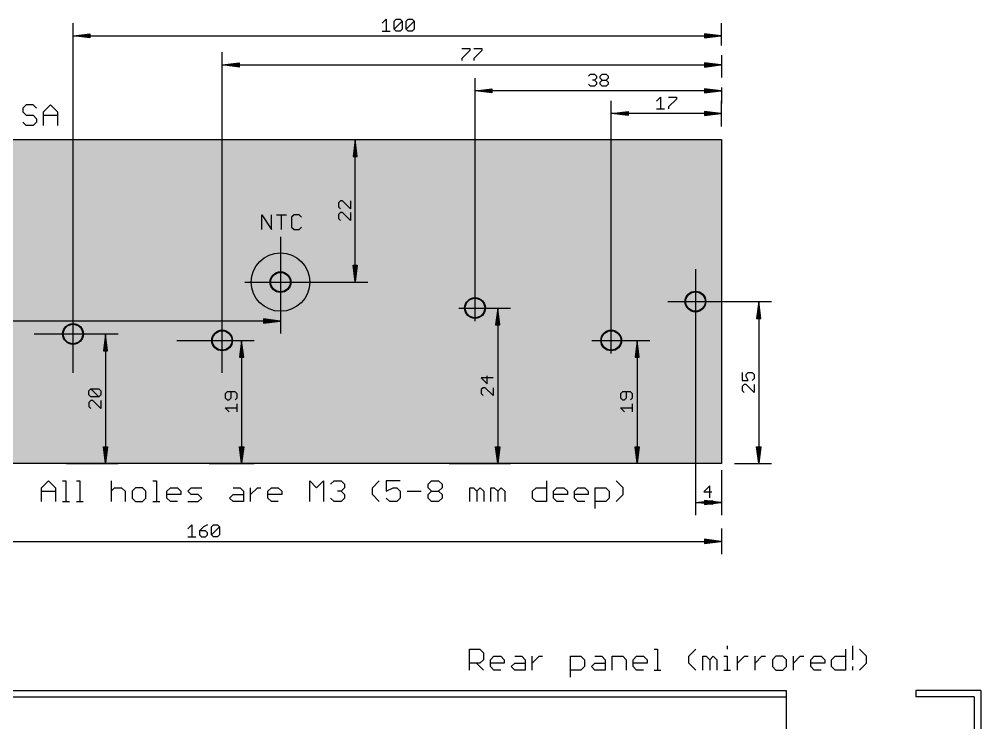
# Model space of a CAD drawing. Extents: x -29 to 390, y -517 to 219.
# Drawn here: x 201.7 to 350, y 110 to 218.6 of the extents above; entities that cross this region are included whole.
import ezdxf

# ---------------------------------------------------------------- set-up
doc = ezdxf.new("R2010")
doc.units = 0
for name, color, linetype in [('109', 82, 'CONTINUOUS'), ('111', 253, 'CONTINUOUS'), ('20', 4, 'CONTINUOUS'), ('29', 2, 'CONTINUOUS'), ('30', 253, 'CONTINUOUS'), ('47', 2, 'CONTINUOUS')]:
    doc.layers.add(name, color=color, linetype=linetype)

# ---------------------------------------------------------------- blocks, each defined once
blk = doc.blocks.new('RECT')
blk.add_solid([(-0.5, -0.5), (0.5, -0.5), (-0.5, 0.5), (0.5, 0.5)])

msp = doc.modelspace()

# ---------------------------------------------------------------- linework, layer by layer
at = {"layer": '109'}
for p, q in [((239.1016, 186.1016), (239.1016, 188.4004)), ((239.1016, 188.4004), (240.6341, 186.1016)), ((240.6341, 186.1016), (240.6341, 188.4004)), ((241.4036, 188.4004), (242.9361, 188.4004)), ((242.1698, 186.1016), (242.1698, 188.4004)), ((244.0887, 188.4004), (243.7055, 188.0172)), ((244.8549, 188.4004), (244.0887, 188.4004)), ((245.238, 188.0172), (244.8549, 188.4004)), ((243.7055, 188.0172), (243.7055, 186.4847)), ((243.7055, 186.4847), (244.0887, 186.1016)), ((244.0887, 186.1016), (244.8549, 186.1016)), ((244.8549, 186.1016), (245.238, 186.4847))]:
    msp.add_line(p, q, dxfattribs=at)
msp.add_circle((242, 178), 4.5, dxfattribs=at)
at = {"layer": '111'}
for p, q in [((202.7781, 205.3631), (202.2409, 204.8258)), ((202.2409, 204.8258), (202.2409, 204.2886)), ((203.8525, 205.3631), (202.7781, 205.3631)), ((204.3898, 204.8258), (203.8525, 205.3631)), ((205.4636, 204.2886), (206.5381, 205.3631)), ((206.5381, 205.3631), (207.6125, 204.2886)), ((202.2409, 204.2886), (202.7781, 203.7514)), ((202.7781, 203.7514), (203.8525, 203.7514)), ((203.8525, 203.7514), (204.3898, 203.2142)), ((204.3898, 203.2142), (204.3898, 202.6769)), ((205.4636, 202.1397), (205.4636, 204.2886)), ((205.4636, 203.7514), (207.6125, 203.7514)), ((207.6125, 204.2886), (207.6125, 202.1397)), ((202.7781, 202.1397), (202.2409, 202.6769)), ((203.8525, 202.1397), (202.7781, 202.1397)), ((204.3898, 202.6769), (203.8525, 202.1397)), ((150, 200), (310, 200)), ((310, 200), (310, 150)), ((310, 150), (150, 150)), ((205.1397, 146.2886), (206.2142, 147.3631)), ((206.2142, 147.3631), (207.2886, 146.2886)), ((208.3625, 147.3631), (208.8997, 147.3631)), ((208.8997, 147.3631), (208.8997, 144.1397)), ((210.511, 147.3631), (211.0482, 147.3631)), ((211.0482, 147.3631), (211.0482, 144.1397)), ((215.8822, 147.3631), (215.8822, 144.1397)), ((222.3277, 147.3631), (222.8649, 147.3631)), ((222.8649, 147.3631), (222.8649, 144.1397)), ((246.4984, 144.1397), (246.4984, 147.3631)), ((246.4984, 147.3631), (247.5728, 146.2886)), ((247.5728, 146.2886), (248.6473, 147.3631)), ((248.6473, 147.3631), (248.6473, 144.1397)), ((249.7211, 146.8258), (250.2583, 147.3631)), ((250.2583, 147.3631), (251.3328, 147.3631)), ((251.3328, 147.3631), (251.87, 146.8258)), ((251.87, 146.8258), (251.87, 146.2886)), ((256.1666, 146.2886), (257.2411, 147.3631)), ((260.464, 147.3631), (258.3151, 147.3631)), ((258.3151, 147.3631), (258.3151, 145.7514)), ((264.7606, 146.8258), (265.2979, 147.3631)), ((264.7606, 146.2886), (264.7606, 146.8258)), ((265.2979, 147.3631), (266.3723, 147.3631)), ((266.3723, 147.3631), (266.9095, 146.8258)), ((266.9095, 146.8258), (266.9095, 146.2886)), ((283.0233, 147.3631), (283.0233, 144.1397)), ((294.8399, 146.2886), (293.7654, 147.3631)), ((205.1397, 144.1397), (205.1397, 146.2886)), ((205.1397, 145.7514), (207.2886, 145.7514)), ((207.2886, 146.2886), (207.2886, 144.1397)), ((215.8822, 145.7514), (216.4194, 146.2886)), ((216.4194, 146.2886), (217.4939, 146.2886)), ((217.4939, 146.2886), (218.0311, 145.7514)), ((218.0311, 145.7514), (218.0311, 144.1397)), ((219.6422, 146.2886), (219.105, 145.7514)), ((219.105, 145.7514), (219.105, 144.6769)), ((220.7166, 146.2886), (219.6422, 146.2886)), ((221.2539, 145.7514), (220.7166, 146.2886)), ((221.2539, 144.6769), (221.2539, 145.7514)), ((224.4762, 145.7514), (225.0134, 146.2886)), ((224.4762, 144.6769), (224.4762, 145.7514)), ((225.0134, 146.2886), (226.0879, 146.2886)), ((226.0879, 146.2886), (226.6251, 145.7514)), ((226.6251, 145.7514), (226.6251, 145.2142)), ((227.699, 145.7514), (228.2362, 146.2886)), ((228.2362, 145.2142), (227.699, 145.7514)), ((228.2362, 146.2886), (229.8479, 146.2886)), ((234.6817, 146.2886), (235.7561, 146.2886)), ((235.7561, 146.2886), (236.2934, 145.7514)), ((236.2934, 145.7514), (236.2934, 144.1397)), ((237.3672, 144.1397), (237.3672, 146.2886)), ((237.3672, 145.2142), (238.4417, 146.2886)), ((238.4417, 146.2886), (238.9789, 146.2886)), ((240.0529, 145.7514), (240.5901, 146.2886)), ((240.0529, 144.6769), (240.0529, 145.7514)), ((240.5901, 146.2886), (241.6645, 146.2886)), ((241.6645, 146.2886), (242.2018, 145.7514)), ((242.2018, 145.7514), (242.2018, 145.2142)), ((251.3328, 145.7514), (250.7956, 145.7514)), ((251.87, 146.2886), (251.3328, 145.7514)), ((251.3328, 145.7514), (251.87, 145.2142)), ((256.1666, 145.2142), (256.1666, 146.2886)), ((258.3151, 145.7514), (259.3896, 146.2886)), ((259.3896, 146.2886), (259.9268, 146.2886)), ((259.9268, 146.2886), (260.464, 145.7514)), ((260.464, 145.7514), (260.464, 144.6769)), ((261.5379, 145.7514), (263.6868, 145.7514)), ((265.2979, 145.7514), (264.7606, 146.2886)), ((264.7606, 145.2142), (265.2979, 145.7514)), ((265.2979, 145.7514), (266.3723, 145.7514)), ((266.9095, 146.2886), (266.3723, 145.7514)), ((266.3723, 145.7514), (266.9095, 145.2142)), ((271.2061, 144.1397), (271.2061, 146.2886)), ((271.2061, 146.2886), (271.7434, 146.2886)), ((271.7434, 146.2886), (272.2806, 145.7514)), ((272.2806, 145.7514), (272.8178, 146.2886)), ((272.2806, 145.7514), (272.2806, 144.1397)), ((272.8178, 146.2886), (273.355, 145.7514)), ((273.355, 145.7514), (273.355, 144.1397)), ((274.4289, 144.1397), (274.4289, 146.2886)), ((274.4289, 146.2886), (274.9661, 146.2886)), ((274.9661, 146.2886), (275.5033, 145.7514)), ((275.5033, 145.7514), (276.0406, 146.2886)), ((275.5033, 145.7514), (275.5033, 144.1397)), ((276.0406, 146.2886), (276.5778, 145.7514)), ((276.5778, 145.7514), (276.5778, 144.1397)), ((280.8744, 145.7514), (281.4116, 146.2886)), ((280.8744, 144.6769), (280.8744, 145.7514)), ((281.4116, 146.2886), (283.0233, 146.2886)), ((284.0971, 145.7514), (284.6344, 146.2886)), ((284.0971, 144.6769), (284.0971, 145.7514)), ((284.6344, 146.2886), (285.7088, 146.2886)), ((285.7088, 146.2886), (286.246, 145.7514)), ((286.246, 145.7514), (286.246, 145.2142)), ((287.3199, 145.7514), (287.8571, 146.2886)), ((287.3199, 144.6769), (287.3199, 145.7514)), ((287.8571, 146.2886), (288.9316, 146.2886)), ((288.9316, 146.2886), (289.4688, 145.7514)), ((289.4688, 145.7514), (289.4688, 145.2142)), ((290.5427, 143.0653), (290.5427, 146.2886)), ((290.5427, 146.2886), (292.1543, 146.2886)), ((292.1543, 146.2886), (292.6916, 145.7514)), ((292.6916, 145.7514), (292.6916, 144.6769)), ((294.8399, 145.2142), (294.8399, 146.2886)), ((208.3625, 144.1397), (209.4369, 144.1397)), ((210.511, 144.1397), (211.5854, 144.1397)), ((219.105, 144.6769), (219.6422, 144.1397)), ((219.6422, 144.1397), (220.7166, 144.1397)), ((220.7166, 144.1397), (221.2539, 144.6769)), ((222.3277, 144.1397), (223.4022, 144.1397)), ((226.6251, 145.2142), (224.4762, 145.2142)), ((225.0134, 144.1397), (224.4762, 144.6769)), ((226.0879, 144.1397), (225.0134, 144.1397)), ((227.699, 144.1397), (229.3106, 144.1397)), ((229.3106, 145.2142), (228.2362, 145.2142)), ((229.8479, 144.6769), (229.3106, 145.2142)), ((229.3106, 144.1397), (229.8479, 144.6769)), ((234.1445, 144.6769), (234.6817, 145.2142)), ((234.6817, 144.1397), (234.1445, 144.6769)), ((234.6817, 145.2142), (236.2934, 145.2142)), ((236.2934, 144.1397), (234.6817, 144.1397)), ((242.2018, 145.2142), (240.0529, 145.2142)), ((240.5901, 144.1397), (240.0529, 144.6769)), ((241.6645, 144.1397), (240.5901, 144.1397)), ((250.2583, 144.1397), (249.7211, 144.6769)), ((251.3328, 144.1397), (250.2583, 144.1397)), ((251.87, 144.6769), (251.3328, 144.1397)), ((251.87, 145.2142), (251.87, 144.6769)), ((257.2411, 144.1397), (256.1666, 145.2142)), ((258.8523, 144.1397), (258.3151, 144.6769)), ((259.9268, 144.1397), (258.8523, 144.1397)), ((260.464, 144.6769), (259.9268, 144.1397)), ((264.7606, 144.6769), (264.7606, 145.2142)), ((265.2979, 144.1397), (264.7606, 144.6769)), ((266.3723, 144.1397), (265.2979, 144.1397)), ((266.9095, 144.6769), (266.3723, 144.1397)), ((266.9095, 145.2142), (266.9095, 144.6769)), ((281.4116, 144.1397), (280.8744, 144.6769)), ((283.0233, 144.1397), (281.4116, 144.1397)), ((286.246, 145.2142), (284.0971, 145.2142)), ((284.6344, 144.1397), (284.0971, 144.6769)), ((285.7088, 144.1397), (284.6344, 144.1397)), ((289.4688, 145.2142), (287.3199, 145.2142)), ((287.8571, 144.1397), (287.3199, 144.6769)), ((288.9316, 144.1397), (287.8571, 144.1397)), ((292.1543, 144.1397), (290.5427, 144.1397)), ((292.6916, 144.6769), (292.1543, 144.1397)), ((293.7654, 144.1397), (294.8399, 145.2142))]:
    msp.add_line(p, q, dxfattribs=at)
at = {"layer": '20'}
for p, q in [((310.8871, 121.9003), (310.8871, 121.3631)), ((330.2235, 121.9003), (330.2235, 119.7514)), ((271.1397, 118.1397), (271.1397, 121.3631)), ((271.1397, 121.3631), (272.7514, 121.3631)), ((272.7514, 121.3631), (273.2886, 120.8258)), ((273.2886, 120.8258), (273.2886, 119.7514)), ((274.3625, 119.7514), (274.8997, 120.2886)), ((274.8997, 120.2886), (275.9741, 120.2886)), ((275.9741, 120.2886), (276.5114, 119.7514)), ((278.1224, 120.2886), (279.1969, 120.2886)), ((279.1969, 120.2886), (279.7341, 119.7514)), ((280.808, 118.1397), (280.808, 120.2886)), ((280.808, 119.2142), (281.8824, 120.2886)), ((281.8824, 120.2886), (282.4196, 120.2886)), ((286.7163, 117.0653), (286.7163, 120.2886)), ((286.7163, 120.2886), (288.328, 120.2886)), ((288.328, 120.2886), (288.8652, 119.7514)), ((290.4763, 120.2886), (291.5508, 120.2886)), ((291.5508, 120.2886), (292.088, 119.7514)), ((293.1618, 118.1397), (293.1618, 120.2886)), ((293.1618, 120.2886), (294.7735, 120.2886)), ((294.7735, 120.2886), (295.3108, 119.7514)), ((296.3846, 119.7514), (296.9218, 120.2886)), ((296.9218, 120.2886), (297.9963, 120.2886)), ((297.9963, 120.2886), (298.5335, 119.7514)), ((299.6074, 121.3631), (300.1446, 121.3631)), ((300.1446, 121.3631), (300.1446, 118.1397)), ((304.9786, 120.2886), (306.0531, 121.3631)), ((304.9786, 119.2142), (304.9786, 120.2886)), ((307.1271, 118.1397), (307.1271, 120.2886)), ((307.1271, 120.2886), (307.6643, 120.2886)), ((307.6643, 120.2886), (308.2016, 119.7514)), ((308.2016, 119.7514), (308.7388, 120.2886)), ((308.7388, 120.2886), (309.276, 119.7514)), ((310.3499, 120.2886), (310.8871, 120.2886)), ((310.8871, 120.2886), (310.8871, 118.1397)), ((312.4984, 118.1397), (312.4984, 120.2886)), ((312.4984, 119.2142), (313.5728, 120.2886)), ((313.5728, 120.2886), (314.11, 120.2886)), ((315.184, 118.1397), (315.184, 120.2886)), ((315.184, 119.2142), (316.2584, 120.2886)), ((316.2584, 120.2886), (316.7957, 120.2886)), ((318.4068, 120.2886), (317.8696, 119.7514)), ((319.4813, 120.2886), (318.4068, 120.2886)), ((320.0185, 119.7514), (319.4813, 120.2886)), ((321.0924, 118.1397), (321.0924, 120.2886)), ((321.0924, 119.2142), (322.1668, 120.2886)), ((322.1668, 120.2886), (322.704, 120.2886)), ((323.778, 119.7514), (324.3152, 120.2886)), ((324.3152, 120.2886), (325.3897, 120.2886)), ((325.3897, 120.2886), (325.9269, 119.7514)), ((327.0008, 119.7514), (327.538, 120.2886)), ((327.538, 120.2886), (329.1497, 120.2886)), ((329.1497, 121.3631), (329.1497, 118.1397)), ((332.3722, 120.2886), (331.2978, 121.3631)), ((332.3722, 119.2142), (332.3722, 120.2886)), ((272.7514, 119.2142), (271.1397, 119.2142)), ((272.2142, 119.2142), (273.2886, 118.1397)), ((273.2886, 119.7514), (272.7514, 119.2142)), ((274.3625, 118.6769), (274.3625, 119.7514)), ((276.5114, 119.2142), (274.3625, 119.2142)), ((274.8997, 118.1397), (274.3625, 118.6769)), ((276.5114, 119.7514), (276.5114, 119.2142)), ((277.5852, 118.6769), (278.1224, 119.2142)), ((278.1224, 118.1397), (277.5852, 118.6769)), ((278.1224, 119.2142), (279.7341, 119.2142)), ((279.7341, 119.7514), (279.7341, 118.1397)), ((288.8652, 118.6769), (288.328, 118.1397)), ((288.8652, 119.7514), (288.8652, 118.6769)), ((289.9391, 118.6769), (290.4763, 119.2142)), ((290.4763, 118.1397), (289.9391, 118.6769)), ((290.4763, 119.2142), (292.088, 119.2142)), ((292.088, 119.7514), (292.088, 118.1397)), ((295.3108, 119.7514), (295.3108, 118.1397)), ((296.3846, 118.6769), (296.3846, 119.7514)), ((298.5335, 119.2142), (296.3846, 119.2142)), ((296.9218, 118.1397), (296.3846, 118.6769)), ((298.5335, 119.7514), (298.5335, 119.2142)), ((306.0531, 118.1397), (304.9786, 119.2142)), ((308.2016, 119.7514), (308.2016, 118.1397)), ((309.276, 119.7514), (309.276, 118.1397)), ((317.8696, 119.7514), (317.8696, 118.6769)), ((317.8696, 118.6769), (318.4068, 118.1397)), ((319.4813, 118.1397), (320.0185, 118.6769)), ((320.0185, 118.6769), (320.0185, 119.7514)), ((323.778, 118.6769), (323.778, 119.7514)), ((325.9269, 119.2142), (323.778, 119.2142)), ((324.3152, 118.1397), (323.778, 118.6769)), ((325.9269, 119.7514), (325.9269, 119.2142)), ((327.0008, 118.6769), (327.0008, 119.7514)), ((327.538, 118.1397), (327.0008, 118.6769)), ((330.2235, 118.6769), (330.2235, 118.1397)), ((331.2978, 118.1397), (332.3722, 119.2142)), ((275.9741, 118.1397), (274.8997, 118.1397)), ((279.7341, 118.1397), (278.1224, 118.1397)), ((288.328, 118.1397), (286.7163, 118.1397)), ((292.088, 118.1397), (290.4763, 118.1397)), ((297.9963, 118.1397), (296.9218, 118.1397)), ((299.6074, 118.1397), (300.6818, 118.1397)), ((310.3499, 118.1397), (311.4243, 118.1397)), ((318.4068, 118.1397), (319.4813, 118.1397)), ((325.3897, 118.1397), (324.3152, 118.1397)), ((329.1497, 118.1397), (327.538, 118.1397)), ((0, 115), (320, 115)), ((320, 115), (320, 114)), ((350, 115), (340, 115)), ((340, 115), (340, 114)), ((350, 115), (350, 0)), ((0, 114), (320, 114)), ((320, 114), (320, 1)), ((349, 114), (340, 114)), ((349, 114), (349, 1))]:
    msp.add_line(p, q, dxfattribs=at)
for centre in [(242, 178), (306, 175), (272, 174), (210, 170), (233, 169), (293, 169)]:
    msp.add_circle(centre, 1.5, dxfattribs=at)
at = {"layer": '29'}
for centre in [(242, 178), (306, 175), (272, 174), (210, 170), (233, 169), (293, 169)]:
    msp.add_circle(centre, 1.6016, dxfattribs=at)
at = {"layer": '30'}
for centre in [(242, 178), (306, 175), (272, 174), (210, 170), (233, 169), (293, 169)]:
    msp.add_circle(centre, 1.6016, dxfattribs=at)
at = {"layer": '47'}
for p, q in [((257.6885, 217.939), (258.3049, 218.5554)), ((258.3049, 218.5554), (258.3049, 216.7062)), ((259.5301, 218.2472), (259.8383, 218.5554)), ((259.5301, 217.0144), (259.5301, 218.2472)), ((259.5301, 217.0144), (260.7629, 218.2472)), ((259.8383, 218.5554), (260.4547, 218.5554)), ((260.4547, 218.5554), (260.7629, 218.2472)), ((260.7629, 218.2472), (260.7629, 217.0144)), ((261.3717, 218.2472), (261.6799, 218.5554)), ((261.3717, 217.0144), (261.3717, 218.2472)), ((261.3717, 217.0144), (262.6045, 218.2472)), ((261.6799, 218.5554), (262.2963, 218.5554)), ((262.2963, 218.5554), (262.6045, 218.2472)), ((262.6045, 218.2472), (262.6045, 217.0144)), ((210, 164), (210, 217.95)), ((257.6885, 216.7062), (258.9213, 216.7062)), ((259.8383, 216.7062), (259.5301, 217.0144)), ((260.4547, 216.7062), (259.8383, 216.7062)), ((260.7629, 217.0144), (260.4547, 216.7062)), ((261.6799, 216.7062), (261.3717, 217.0144)), ((262.2963, 216.7062), (261.6799, 216.7062)), ((262.6045, 217.0144), (262.2963, 216.7062)), ((310, 214.5), (310, 217.95)), ((210.065, 216), (212.6, 216.3192)), ((210.065, 216), (212.6, 216.26)), ((210.065, 216), (212.6, 216.13)), ((210.065, 216), (309.935, 216)), ((212.6, 215.6808), (210.065, 216)), ((212.6, 215.87), (210.065, 216)), ((212.6, 215.74), (210.065, 216)), ((212.6, 216.3192), (212.6, 215.6808)), ((309.935, 216), (307.4, 216.3192)), ((307.4, 216.3192), (307.4, 215.6808)), ((309.935, 216), (307.4, 216.26)), ((309.935, 216), (307.4, 216.13)), ((307.4, 215.6808), (309.935, 216)), ((307.4, 215.87), (309.935, 216)), ((307.4, 215.74), (309.935, 216)), ((269.9829, 214.0554), (271.2157, 214.0554)), ((271.2157, 213.7472), (269.9829, 212.5144)), ((271.2157, 214.0554), (271.2157, 213.7472)), ((271.8245, 214.0554), (273.0573, 214.0554)), ((273.0573, 213.7472), (271.8245, 212.5144)), ((273.0573, 214.0554), (273.0573, 213.7472)), ((233, 164), (233, 213.45)), ((269.9829, 212.5144), (269.9829, 212.2062)), ((271.8245, 212.5144), (271.8245, 212.2062)), ((310, 213), (310, 209.55)), ((233.065, 211.5), (235.6, 211.8192)), ((233.065, 211.5), (235.6, 211.76)), ((233.065, 211.5), (235.6, 211.63)), ((233.065, 211.5), (309.935, 211.5)), ((235.6, 211.1808), (233.065, 211.5)), ((235.6, 211.37), (233.065, 211.5)), ((235.6, 211.24), (233.065, 211.5)), ((235.6, 211.8192), (235.6, 211.1808)), ((309.935, 211.5), (307.4, 211.8192)), ((307.4, 211.8192), (307.4, 211.1808)), ((309.935, 211.5), (307.4, 211.76)), ((309.935, 211.5), (307.4, 211.63)), ((307.4, 211.1808), (309.935, 211.5)), ((307.4, 211.37), (309.935, 211.5)), ((307.4, 211.24), (309.935, 211.5)), ((272, 172), (272, 209.45)), ((289.4829, 209.7472), (289.7911, 210.0554)), ((289.7911, 210.0554), (290.4075, 210.0554)), ((290.4075, 209.1308), (290.0993, 209.1308)), ((290.4075, 210.0554), (290.7157, 209.7472)), ((290.7157, 209.439), (290.4075, 209.1308)), ((290.4075, 209.1308), (290.7157, 208.8226)), ((290.7157, 209.7472), (290.7157, 209.439)), ((291.3245, 209.7472), (291.6327, 210.0554)), ((291.3245, 209.439), (291.3245, 209.7472)), ((291.6327, 209.1308), (291.3245, 209.439)), ((291.3245, 208.8226), (291.6327, 209.1308)), ((291.6327, 210.0554), (292.2491, 210.0554)), ((291.6327, 209.1308), (292.2491, 209.1308)), ((292.2491, 210.0554), (292.5573, 209.7472)), ((292.5573, 209.439), (292.2491, 209.1308)), ((292.2491, 209.1308), (292.5573, 208.8226)), ((292.5573, 209.7472), (292.5573, 209.439)), ((272.065, 207.5), (274.6, 207.8192)), ((272.065, 207.5), (274.6, 207.76)), ((272.065, 207.5), (274.6, 207.63)), ((274.6, 207.8192), (274.6, 207.1808)), ((289.7911, 208.2062), (289.4829, 208.5144)), ((290.4075, 208.2062), (289.7911, 208.2062)), ((290.7157, 208.5144), (290.4075, 208.2062)), ((290.7157, 208.8226), (290.7157, 208.5144)), ((291.3245, 208.5144), (291.3245, 208.8226)), ((291.6327, 208.2062), (291.3245, 208.5144)), ((292.2491, 208.2062), (291.6327, 208.2062)), ((292.5573, 208.5144), (292.2491, 208.2062)), ((292.5573, 208.8226), (292.5573, 208.5144)), ((309.935, 207.5), (307.4, 207.8192)), ((307.4, 207.8192), (307.4, 207.1808)), ((309.935, 207.5), (307.4, 207.76)), ((309.935, 207.5), (307.4, 207.63)), ((310, 208), (310, 205.55)), ((309.935, 207.5), (272.065, 207.5)), ((274.6, 207.1808), (272.065, 207.5)), ((274.6, 207.37), (272.065, 207.5)), ((274.6, 207.24), (272.065, 207.5)), ((299.9829, 205.939), (300.5993, 206.5554)), ((300.5993, 206.5554), (300.5993, 204.7062)), ((301.8245, 206.5554), (303.0573, 206.5554)), ((303.0573, 206.2472), (301.8245, 205.0144)), ((303.0573, 206.5554), (303.0573, 206.2472)), ((307.4, 207.1808), (309.935, 207.5)), ((307.4, 207.37), (309.935, 207.5)), ((307.4, 207.24), (309.935, 207.5)), ((293, 167), (293, 205.95)), ((299.9829, 204.7062), (301.2157, 204.7062)), ((301.8245, 205.0144), (301.8245, 204.7062)), ((310, 202), (310, 205.95)), ((293.065, 204), (295.6, 204.3192)), ((293.065, 204), (295.6, 204.26)), ((293.065, 204), (295.6, 204.13)), ((309.935, 204), (293.065, 204)), ((295.6, 203.6808), (293.065, 204)), ((295.6, 203.87), (293.065, 204)), ((295.6, 203.74), (293.065, 204)), ((295.6, 204.3192), (295.6, 203.6808)), ((309.935, 204), (307.4, 204.3192)), ((307.4, 204.3192), (307.4, 203.6808)), ((309.935, 204), (307.4, 204.26)), ((309.935, 204), (307.4, 204.13)), ((307.4, 203.6808), (309.935, 204)), ((307.4, 203.87), (309.935, 204)), ((307.4, 203.74), (309.935, 204)), ((249, 200), (255.45, 200)), ((253.5, 199.935), (253.1808, 197.4)), ((253.5, 199.935), (253.24, 197.4)), ((253.5, 199.935), (253.37, 197.4)), ((253.5, 178.065), (253.5, 199.935)), ((253.8192, 197.4), (253.5, 199.935)), ((253.63, 197.4), (253.5, 199.935)), ((253.76, 197.4), (253.5, 199.935)), ((253.1808, 197.4), (253.8192, 197.4)), ((251.2528, 190.5573), (250.9446, 190.2491)), ((250.9446, 190.2491), (250.9446, 189.6327)), ((251.561, 190.5573), (251.2528, 190.5573)), ((252.7938, 189.3245), (251.561, 190.5573)), ((252.7938, 190.5573), (252.7938, 189.3245)), ((250.9446, 189.6327), (251.2528, 189.3245)), ((251.2528, 188.7157), (250.9446, 188.4075)), ((250.9446, 188.4075), (250.9446, 187.7911)), ((251.561, 188.7157), (251.2528, 188.7157)), ((252.7938, 187.4829), (251.561, 188.7157)), ((252.7938, 188.7157), (252.7938, 187.4829)), ((250.9446, 187.7911), (251.2528, 187.4829)), ((242, 185), (242, 170.05)), ((253.5, 178.065), (253.1808, 180.6)), ((253.1808, 180.6), (253.8192, 180.6)), ((253.5, 178.065), (253.24, 180.6)), ((253.5, 178.065), (253.37, 180.6)), ((253.8192, 180.6), (253.5, 178.065)), ((253.63, 180.6), (253.5, 178.065)), ((253.76, 180.6), (253.5, 178.065)), ((306, 180), (306, 142.05)), ((236.5, 178), (255.45, 178)), ((301.75, 175), (317.7, 175)), ((269.5, 174), (277.45, 174)), ((275.5, 173.935), (275.1808, 171.4)), ((275.5, 173.935), (275.24, 171.4)), ((275.5, 173.935), (275.37, 171.4)), ((275.5, 173.935), (275.5, 150.065)), ((275.8192, 171.4), (275.5, 173.935)), ((275.63, 171.4), (275.5, 173.935)), ((275.76, 171.4), (275.5, 173.935)), ((315.75, 174.935), (315.4308, 172.4)), ((315.75, 174.935), (315.49, 172.4)), ((315.75, 174.935), (315.62, 172.4)), ((315.75, 174.935), (315.75, 150.065)), ((316.0692, 172.4), (315.75, 174.935)), ((315.88, 172.4), (315.75, 174.935)), ((316.01, 172.4), (315.75, 174.935)), ((241.935, 172), (239.4, 172.3192)), ((239.4, 172.3192), (239.4, 171.6808)), ((241.935, 172), (239.4, 172.26)), ((241.935, 172), (239.4, 172.13)), ((315.4308, 172.4), (316.0692, 172.4)), ((241.935, 172), (150.065, 172)), ((239.4, 171.6808), (241.935, 172)), ((239.4, 171.87), (241.935, 172)), ((239.4, 171.74), (241.935, 172)), ((275.1808, 171.4), (275.8192, 171.4)), ((204, 170), (216.95, 170)), ((215, 169.935), (214.6808, 167.4)), ((215, 169.935), (214.74, 167.4)), ((215, 169.935), (214.87, 167.4)), ((215, 169.935), (215, 150.065)), ((215.3192, 167.4), (215, 169.935)), ((215.13, 167.4), (215, 169.935)), ((215.26, 167.4), (215, 169.935)), ((226, 169), (237.95, 169)), ((236, 168.935), (235.6808, 166.4)), ((236, 168.935), (235.74, 166.4)), ((236, 168.935), (235.87, 166.4)), ((236, 168.935), (236, 150.065)), ((236.3192, 166.4), (236, 168.935)), ((236.13, 166.4), (236, 168.935)), ((236.26, 166.4), (236, 168.935)), ((290, 169), (298.95, 169)), ((297, 168.935), (296.6808, 166.4)), ((297, 168.935), (296.74, 166.4)), ((297, 168.935), (296.87, 166.4)), ((297, 168.935), (297, 150.065)), ((297.3192, 166.4), (297, 168.935)), ((297.13, 166.4), (297, 168.935)), ((297.26, 166.4), (297, 168.935)), ((214.6808, 167.4), (215.3192, 167.4)), ((235.6808, 166.4), (236.3192, 166.4)), ((296.6808, 166.4), (297.3192, 166.4)), ((274.7938, 163.2491), (272.9446, 163.2491)), ((272.9446, 163.2491), (273.8692, 162.3245)), ((273.8692, 162.3245), (273.8692, 163.5573)), ((313.1946, 164.0573), (313.1946, 162.8245)), ((313.811, 163.7491), (314.1192, 164.0573)), ((313.811, 163.4409), (313.811, 163.7491)), ((314.1192, 162.8245), (313.811, 163.4409)), ((314.1192, 164.0573), (314.7356, 164.0573)), ((314.7356, 164.0573), (315.0438, 163.7491)), ((315.0438, 163.1327), (314.7356, 162.8245)), ((315.0438, 163.7491), (315.0438, 163.1327)), ((273.2528, 161.7157), (272.9446, 161.4075)), ((273.561, 161.7157), (273.2528, 161.7157)), ((274.7938, 160.4829), (273.561, 161.7157)), ((274.7938, 161.7157), (274.7938, 160.4829)), ((313.1946, 162.8245), (314.1192, 162.8245)), ((313.5028, 162.2157), (313.1946, 161.9075)), ((313.1946, 161.9075), (313.1946, 161.2911)), ((313.811, 162.2157), (313.5028, 162.2157)), ((315.0438, 160.9829), (313.811, 162.2157)), ((315.0438, 162.2157), (315.0438, 160.9829)), ((212.4446, 161.2491), (212.7528, 161.5573)), ((212.4446, 160.6327), (212.4446, 161.2491)), ((212.7528, 160.3245), (212.4446, 160.6327)), ((212.7528, 161.5573), (213.9856, 161.5573)), ((213.9856, 160.3245), (212.7528, 161.5573)), ((213.9856, 160.3245), (212.7528, 160.3245)), ((213.9856, 161.5573), (214.2938, 161.2491)), ((214.2938, 160.6327), (213.9856, 160.3245)), ((214.2938, 161.2491), (214.2938, 160.6327)), ((233.7528, 161.0573), (233.4446, 160.7491)), ((233.4446, 160.7491), (233.4446, 160.1327)), ((234.9856, 161.0573), (233.7528, 161.0573)), ((234.3692, 160.1327), (234.3692, 161.0573)), ((235.2938, 160.7491), (234.9856, 161.0573)), ((235.2938, 160.1327), (235.2938, 160.7491)), ((272.9446, 161.4075), (272.9446, 160.7911)), ((272.9446, 160.7911), (273.2528, 160.4829)), ((294.7528, 161.0573), (294.4446, 160.7491)), ((294.4446, 160.7491), (294.4446, 160.1327)), ((295.9856, 161.0573), (294.7528, 161.0573)), ((295.3692, 160.1327), (295.3692, 161.0573)), ((296.2938, 160.7491), (295.9856, 161.0573)), ((296.2938, 160.1327), (296.2938, 160.7491)), ((313.1946, 161.2911), (313.5028, 160.9829)), ((212.7528, 159.7157), (212.4446, 159.4075)), ((212.4446, 159.4075), (212.4446, 158.7911)), ((212.4446, 158.7911), (212.7528, 158.4829)), ((213.061, 159.7157), (212.7528, 159.7157)), ((214.2938, 158.4829), (213.061, 159.7157)), ((214.2938, 159.7157), (214.2938, 158.4829)), ((233.4446, 160.1327), (233.7528, 159.8245)), ((233.7528, 159.8245), (234.061, 159.8245)), ((234.061, 159.8245), (234.3692, 160.1327)), ((234.9856, 159.8245), (235.2938, 160.1327)), ((235.2938, 157.9829), (235.2938, 159.2157)), ((294.4446, 160.1327), (294.7528, 159.8245)), ((294.7528, 159.8245), (295.061, 159.8245)), ((295.061, 159.8245), (295.3692, 160.1327)), ((295.9856, 159.8245), (296.2938, 160.1327)), ((296.2938, 157.9829), (296.2938, 159.2157)), ((234.061, 157.9829), (233.4446, 158.5993)), ((233.4446, 158.5993), (235.2938, 158.5993)), ((295.061, 157.9829), (294.4446, 158.5993)), ((294.4446, 158.5993), (296.2938, 158.5993)), ((215, 150.065), (214.6808, 152.6)), ((214.6808, 152.6), (215.3192, 152.6)), ((215, 150.065), (214.74, 152.6)), ((215, 150.065), (214.87, 152.6)), ((215.3192, 152.6), (215, 150.065)), ((215.13, 152.6), (215, 150.065)), ((215.26, 152.6), (215, 150.065)), ((236, 150.065), (235.6808, 152.6)), ((235.6808, 152.6), (236.3192, 152.6)), ((236, 150.065), (235.74, 152.6)), ((236, 150.065), (235.87, 152.6)), ((236.3192, 152.6), (236, 150.065)), ((236.13, 152.6), (236, 150.065)), ((236.26, 152.6), (236, 150.065)), ((275.5, 150.065), (275.1808, 152.6)), ((275.1808, 152.6), (275.8192, 152.6)), ((275.5, 150.065), (275.24, 152.6)), ((275.5, 150.065), (275.37, 152.6)), ((275.8192, 152.6), (275.5, 150.065)), ((275.63, 152.6), (275.5, 150.065)), ((275.76, 152.6), (275.5, 150.065)), ((297, 150.065), (296.6808, 152.6)), ((296.6808, 152.6), (297.3192, 152.6)), ((297, 150.065), (296.74, 152.6)), ((297, 150.065), (296.87, 152.6)), ((297.3192, 152.6), (297, 150.065)), ((297.13, 152.6), (297, 150.065)), ((297.26, 152.6), (297, 150.065)), ((315.75, 150.065), (315.4308, 152.6)), ((315.4308, 152.6), (316.0692, 152.6)), ((315.75, 150.065), (315.49, 152.6)), ((315.75, 150.065), (315.62, 152.6)), ((316.0692, 152.6), (315.75, 150.065)), ((315.88, 152.6), (315.75, 150.065)), ((316.01, 152.6), (315.75, 150.065)), ((209, 150), (216.95, 150)), ((231, 150), (237.95, 150)), ((268, 150), (277.45, 150)), ((299, 150), (295.05, 150)), ((312, 150), (317.7, 150)), ((310, 149), (310, 142.05)), ((308.2064, 146.5554), (307.2818, 145.6308)), ((307.2818, 145.6308), (308.5146, 145.6308)), ((308.2064, 144.7062), (308.2064, 146.5554)), ((306.065, 144), (308.6, 144.3192)), ((306.065, 144), (308.6, 144.26)), ((306.065, 144), (308.6, 144.13)), ((306.065, 144), (309.935, 144)), ((308.6, 143.6808), (306.065, 144)), ((308.6, 143.87), (306.065, 144)), ((308.6, 143.74), (306.065, 144)), ((309.935, 144), (307.4, 144.3192)), ((307.4, 144.3192), (307.4, 143.6808)), ((309.935, 144), (307.4, 144.26)), ((309.935, 144), (307.4, 144.13)), ((307.4, 143.6808), (309.935, 144)), ((307.4, 143.87), (309.935, 144)), ((307.4, 143.74), (309.935, 144)), ((308.6, 144.3192), (308.6, 143.6808)), ((227.6885, 139.939), (228.3049, 140.5554)), ((228.3049, 140.5554), (228.3049, 138.7062)), ((230.1465, 140.2472), (229.5301, 139.6308)), ((229.5301, 139.6308), (229.5301, 139.0144)), ((230.4547, 139.6308), (229.5301, 139.6308)), ((230.7629, 140.5554), (230.1465, 140.2472)), ((230.7629, 139.3226), (230.4547, 139.6308)), ((231.3717, 140.2472), (231.6799, 140.5554)), ((231.3717, 139.0144), (231.3717, 140.2472)), ((231.3717, 139.0144), (232.6045, 140.2472)), ((231.6799, 140.5554), (232.2963, 140.5554)), ((232.2963, 140.5554), (232.6045, 140.2472)), ((232.6045, 140.2472), (232.6045, 139.0144)), ((310, 140), (310, 136.05)), ((150.065, 138), (309.935, 138)), ((227.6885, 138.7062), (228.9213, 138.7062)), ((229.5301, 139.0144), (229.8383, 138.7062)), ((229.8383, 138.7062), (230.4547, 138.7062)), ((230.4547, 138.7062), (230.7629, 139.0144)), ((230.7629, 139.0144), (230.7629, 139.3226)), ((231.6799, 138.7062), (231.3717, 139.0144)), ((232.2963, 138.7062), (231.6799, 138.7062)), ((232.6045, 139.0144), (232.2963, 138.7062)), ((309.935, 138), (307.4, 138.3192)), ((307.4, 138.3192), (307.4, 137.6808)), ((309.935, 138), (307.4, 138.26)), ((309.935, 138), (307.4, 138.13)), ((307.4, 137.6808), (309.935, 138)), ((307.4, 137.87), (309.935, 138)), ((307.4, 137.74), (309.935, 138))]:
    msp.add_line(p, q, dxfattribs=at)

# ---------------------------------------------------------------- block references
at = {"layer": '111', "xscale": 160, "yscale": 50}
msp.add_blockref('RECT', (230, 175), dxfattribs=at)

doc.saveas('drawing.dxf')
